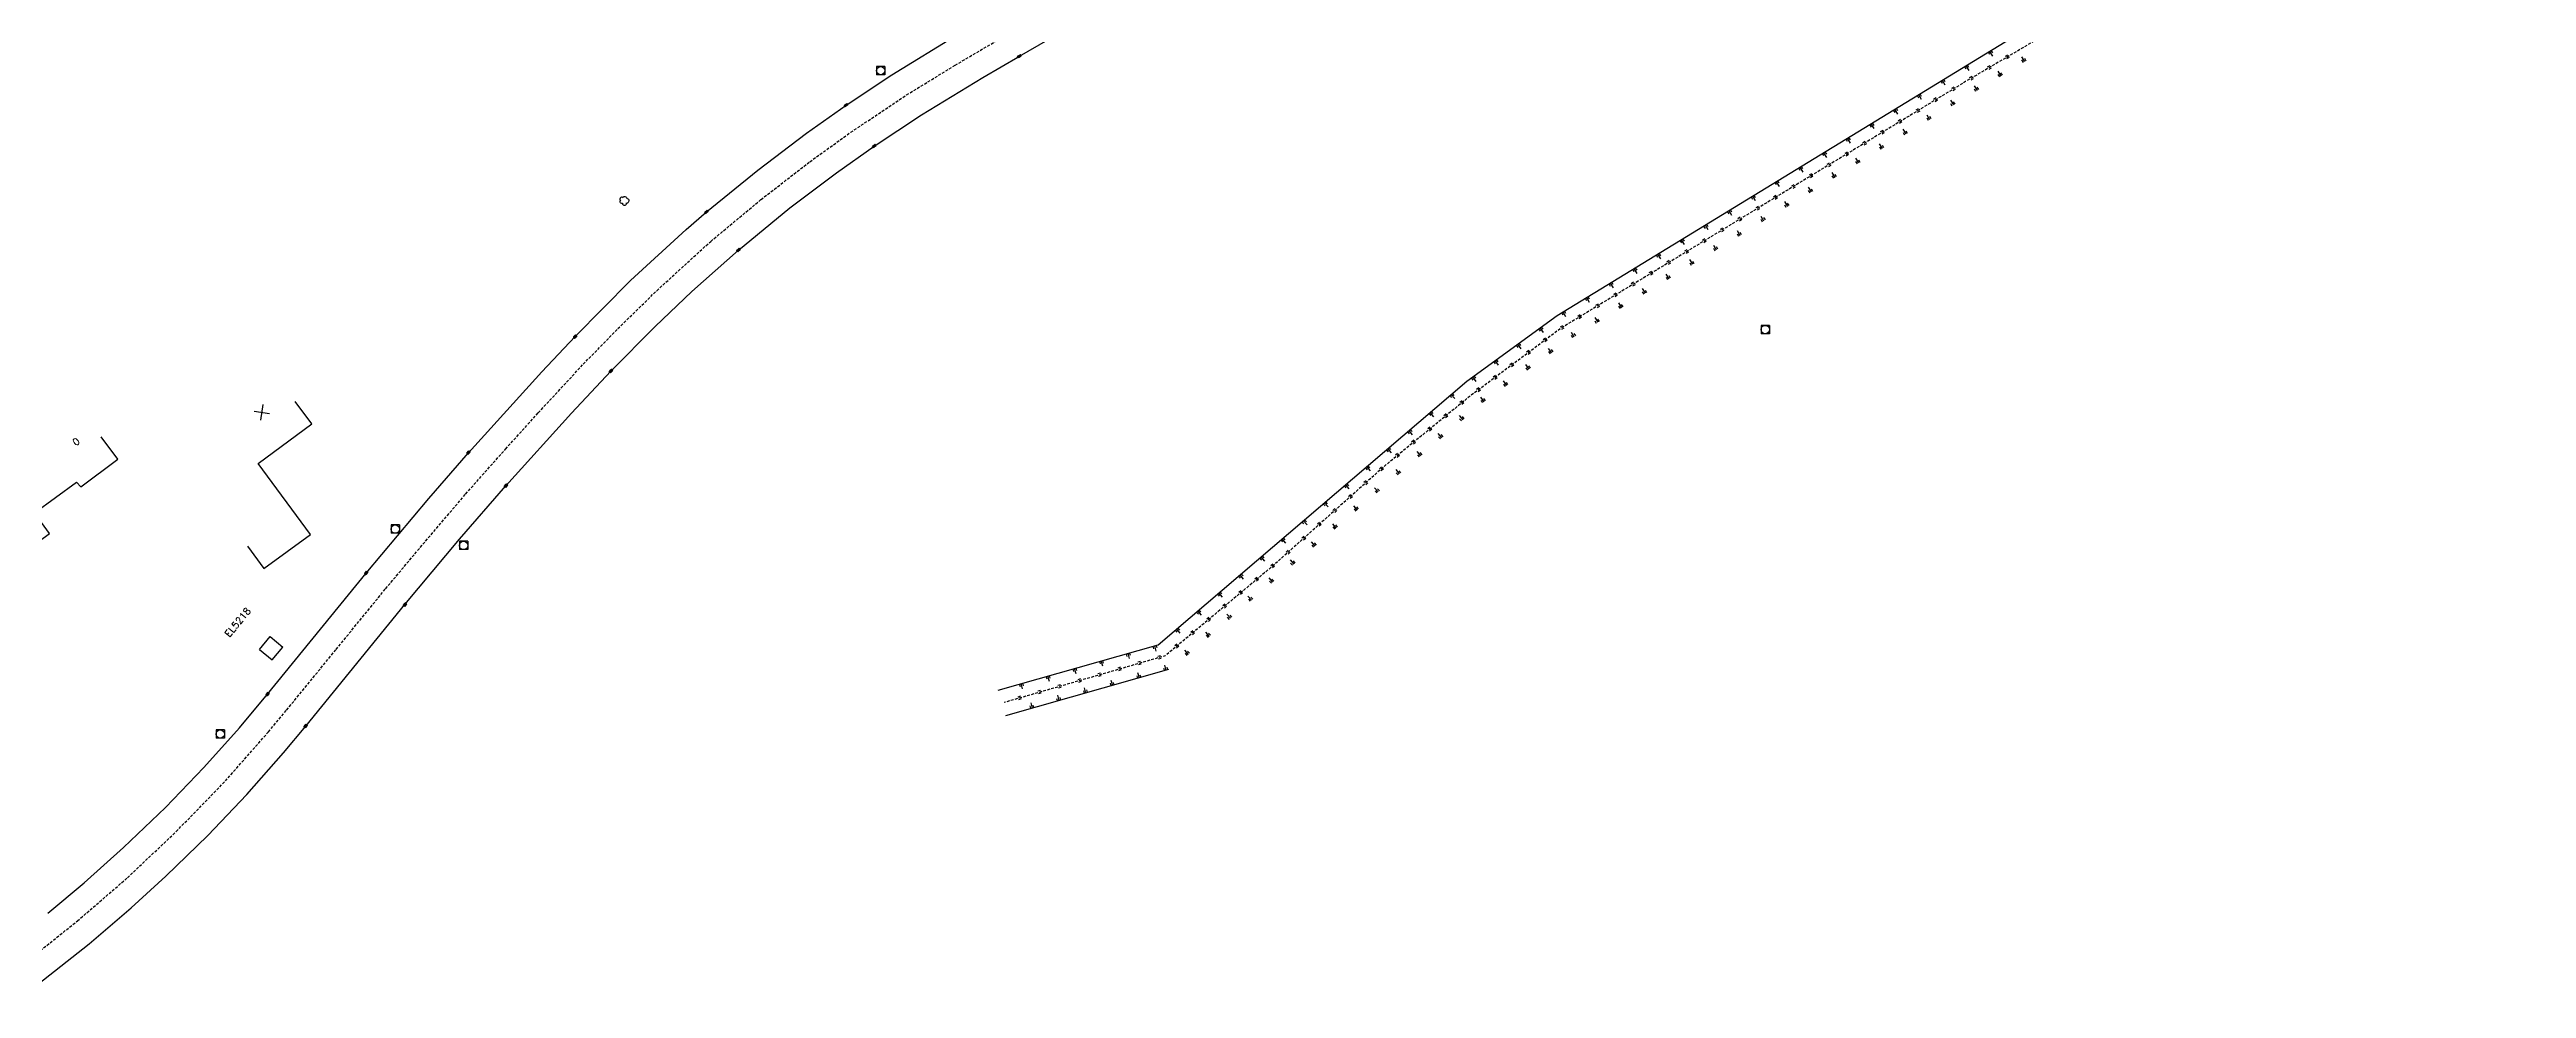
# Model space of a CAD drawing. Header units: millimetres. Extents: x 74999 to 76000, y 157000 to 158000.
# Drawn here: x 75554.3 to 76000, y 157129.5 to 157298.5 of the extents above; entities that cross this region are included whole.
import ezdxf
from ezdxf.enums import TextEntityAlignment as Align

# ---------------------------------------------------------------- set-up
doc = ezdxf.new("R2010")
doc.units = ezdxf.units.MM
doc.linetypes.add('DASHED', pattern=[0.75, 0.5, -0.25])
doc.layers.get('0').update_dxf_attribs({"linetype": 'CONTINUOUS'})
for name, color, linetype in [('w0001', 6, 'DASHED'), ('w0008', 7, 'CONTINUOUS'), ('W0100', 7, 'CONTINUOUS'), ('W0211', 2, 'CONTINUOUS'), ('W0220', 5, 'DASHED'), ('W0300', 7, 'CONTINUOUS'), ('w0400', 7, 'CONTINUOUS'), ('w0420', 7, 'CONTINUOUS'), ('w0984', 7, 'CONTINUOUS'), ('W0991', 7, 'CONTINUOUS')]:
    doc.layers.add(name, color=color, linetype=linetype)
doc.styles.get("Standard").update_dxf_attribs({"font": 'romans.shx', "width": 0.85})

# ---------------------------------------------------------------- blocks, each defined once
blk = doc.blocks.new('t220o')
at = {"color": 0, "linetype": 'Continuous'}
for p, q in [((-0.25, 0.25), (0.25, 0.25)), ((-0.25, -0.25), (0.25, -0.25))]:
    blk.add_line(p, q, dxfattribs=at)
blk = doc.blocks.new('T420')
for p, q in [((0.75, 0.75), (-0.75, 0.75)), ((-0.75, 0.75), (-0.75, -0.75)), ((0.75, 0.75), (0.75, -0.75)), ((0.75, -0.75), (-0.75, -0.75))]:
    blk.add_line(p, q)
blk.add_ellipse((0, 0), major_axis=(-0.53, 0.53), ratio=1, start_param=3.926991, end_param=10.210176)
blk = doc.blocks.new('T400')
for p, q in [((-0.15, 0.3), (0.15, 0.3)), ((-0.15, -0.25), (-0.15, 0.3)), ((-0.15, 0.15), (0.15, 0.15)), ((-0.15, 0), (0.15, 0)), ((0.15, 0.3), (0.15, -0.25)), ((-0.15, -0.15), (0.15, -0.15)), ((-0.15, -0.25), (-0.15, -0.3)), ((-0.15, -0.3), (0.15, -0.3)), ((0.15, -0.3), (0.15, -0.25))]:
    blk.add_line(p, q)
blk = doc.blocks.new('t991o')
at = {"color": 0, "linetype": 'Continuous'}
for p, q in [((-1, 1), (1, -1)), ((-1, -1), (1, 1))]:
    blk.add_line(p, q, dxfattribs=at)
blk = doc.blocks.new('T300')
for p, q in [((-0.8, 0.51), (-0.86, 0.34)), ((-0.86, 0.34), (-0.86, 0.17)), ((-0.86, 0.17), (-0.74, 0.06)), ((-0.69, 0.63), (-0.8, 0.51)), ((-0.8, -0.06), (-0.74, 0.06)), ((-0.74, 0.06), (-0.69, 0.11)), ((-0.57, 0.69), (-0.69, 0.63)), ((-0.46, 0.69), (-0.57, 0.69)), ((-0.29, 0.63), (-0.46, 0.69)), ((-0.29, 0.63), (-0.17, 0.74)), ((-0.23, 0.57), (-0.29, 0.63)), ((-0.17, 0.74), (-0.06, 0.8)), ((-0.06, 0.8), (0.06, 0.8)), ((0.06, 0.8), (0.23, 0.74)), ((0.23, 0.74), (0.34, 0.63)), ((0.34, 0.63), (0.4, 0.51)), ((0.46, 0.46), (0.34, 0.46)), ((0.4, 0.51), (0.4, 0.46)), ((0.57, 0.4), (0.46, 0.46)), ((0.57, 0.4), (0.69, 0.29)), ((0.69, 0.29), (0.74, 0.17)), ((0.74, 0.06), (0.69, -0.17)), ((0.74, 0.17), (0.74, 0.06)), ((-0.8, -0.17), (-0.8, -0.06)), ((-0.8, -0.23), (-0.8, -0.17)), ((-0.74, -0.34), (-0.8, -0.23)), ((-0.69, -0.4), (-0.74, -0.34)), ((-0.51, -0.46), (-0.69, -0.4)), ((-0.4, -0.46), (-0.51, -0.46)), ((-0.4, -0.46), (-0.34, -0.46)), ((-0.34, -0.46), (-0.34, -0.4)), ((-0.34, -0.51), (-0.34, -0.46)), ((-0.29, -0.63), (-0.34, -0.51)), ((-0.17, -0.74), (-0.29, -0.63)), ((-0.06, -0.8), (-0.17, -0.74)), ((0.06, -0.8), (-0.06, -0.8)), ((0.17, -0.74), (0.06, -0.8)), ((0.23, -0.69), (0.17, -0.74)), ((0.29, -0.46), (0.23, -0.46)), ((0.29, -0.63), (0.23, -0.69)), ((0.46, -0.4), (0.29, -0.46)), ((0.34, -0.51), (0.29, -0.63)), ((0.34, -0.51), (0.34, -0.46)), ((0.57, -0.34), (0.46, -0.4)), ((0.63, -0.29), (0.57, -0.34)), ((0.69, -0.17), (0.63, -0.29))]:
    blk.add_line(p, q)
blk = doc.blocks.new('t211o')
at = {"color": 0, "linetype": 'Continuous'}
for p, q in [((-0.29, 0.5), (-0.29, 0)), ((0, 1), (0, 0)), ((0.29, 0.5), (0.29, 0))]:
    blk.add_line(p, q, dxfattribs=at)

msp = doc.modelspace()

# ---------------------------------------------------------------- linework, layer by layer
at = {"layer": 'w0001'}
msp.add_lwpolyline([(75548.49, 157133.04), (75559.28, 157141.66), (75568.27, 157149.42), (75577.03, 157157.72), (75585.9, 157166.84), (75593.66, 157175.68), (75596.92, 157179.6), (75605.82, 157190.51), (75614.72, 157201.42), (75619.99, 157207.72), (75629.13, 157218.48), (75636.31, 157226.57), (75642.21, 157233.1), (75650.28, 157241.82), (75656.53, 157248.24), (75663.52, 157255.07), (75673.24, 157263.95), (75682.29, 157271.47), (75691.07, 157278.28), (75698.44, 157283.58), (75708.49, 157290.3), (75717.22, 157295.65), (75726.71, 157301.23)], dxfattribs=at)
at = {"layer": 'w0008'}
for points in [[(75551.21, 157129.49), (75561.36, 157137.54), (75568.97, 157144.01), (75575.18, 157149.71), (75582.73, 157157.01), (75589.78, 157164.41), (75596.37, 157171.92), (75600.35, 157176.71), (75618.2, 157198.57), (75628.03, 157210.36), (75636.39, 157219.96), (75648.19, 157233.03), (75655.28, 157240.59), (75663.23, 157248.64), (75669.83, 157254.95), (75678.22, 157262.38), (75687.49, 157269.98), (75695.85, 157276.29), (75702.68, 157281.1), (75711.17, 157286.71), (75722.19, 157293.46), (75728.8, 157297.27), (75756.26, 157313.18)], [(75553.93, 157143.05), (75560.46, 157148.52), (75567.56, 157154.84), (75575.11, 157162.09), (75582.02, 157169.26), (75588.42, 157176.4), (75593.49, 157182.48), (75611.24, 157204.26), (75622.49, 157217.69), (75629.63, 157225.91), (75642.82, 157240.44), (75648.83, 157246.83), (75658.79, 157256.88), (75668.83, 157266.1), (75672.46, 157269.24), (75681.73, 157276.76), (75690.47, 157283.42), (75697.6, 157288.47), (75705.82, 157293.9), (75717.77, 157301.22)]]:
    msp.add_lwpolyline(points, dxfattribs=at)
at = {"layer": 'W0100'}
for p, q in [((75592.06, 157190.51), (75593.97, 157192.82)), ((75593.97, 157192.82), (75596.24, 157190.93))]:
    msp.add_line(p, q, dxfattribs=at)
for points in [[(75589.86, 157209.08), (75592.83, 157205.06), (75601.2, 157211.22), (75591.81, 157223.98), (75601.44, 157231.1), (75598.47, 157235.12)], [(75541.66, 157208.3), (75544.62, 157204.27), (75554.26, 157211.38), (75551.54, 157215.1), (75559.12, 157220.63), (75559.86, 157219.79), (75566.53, 157224.73), (75563.56, 157228.75)], [(75592.06, 157190.51), (75594.33, 157188.61), (75596.24, 157190.93)]]:
    msp.add_lwpolyline(points, dxfattribs=at)
at = {"layer": 'W0211', "flags": 128}
for points in [[(75724.97, 157183.19), (75753.77, 157191.35), (75809.33, 157238.81), (75825.59, 157250.58), (75910.51, 157302.47), (75952.55, 157321.37), (75988.2, 157335.57), (75999.9, 157339.13), (75999.9, 157339.13), (75999.9, 157339.13), (76000, 157339.16)], [(75755.62, 157186.87), (75726.28, 157178.57)]]:
    msp.add_lwpolyline(points, dxfattribs=at)
at = {"layer": 'W0220', "flags": 128}
msp.add_lwpolyline([(76000, 157336.74), (75989.41, 157333.4), (75969.76, 157325.68), (75948.87, 157317.05), (75929.67, 157308.54), (75912.64, 157300.71), (75899.06, 157292.7), (75826.26, 157248.32), (75809.56, 157235.83), (75794.64, 157223.63), (75774.31, 157205.47), (75755, 157189.35), (75726.04, 157180.95)], dxfattribs=at)

# ---------------------------------------------------------------- block references
at = {"layer": 'W0211'}
for p, rotation in [((75903.43, 157298.14), 211.4226225187448), ((75909.66, 157296.31), 31.4211580100662), ((75894.89, 157292.92), 211.4226225187656), ((75899.16, 157295.53), 211.422622518842), ((75901.12, 157291.1), 31.42115801001196), ((75905.39, 157293.7), 31.42115801003816), ((75886.36, 157287.71), 211.4226225186437), ((75890.63, 157290.32), 211.4226225187048), ((75896.86, 157288.49), 31.42115800992486), ((75882.09, 157285.1), 211.4226225185823), ((75888.32, 157283.28), 31.42115801001277), ((75892.59, 157285.88), 31.42115800996891), ((75873.56, 157279.89), 211.4226225187638), ((75877.83, 157282.5), 211.4226225185208), ((75879.79, 157278.06), 31.42115801016391), ((75884.06, 157280.67), 31.4211580101205), ((75865.03, 157274.68), 211.4226225186405), ((75869.29, 157277.28), 211.4226225187023), ((75871.26, 157272.85), 31.42115800996325), ((75875.52, 157275.46), 31.4211580099196), ((75856.49, 157269.46), 211.4226225188237), ((75860.76, 157272.07), 211.4226225185786), ((75866.99, 157270.24), 31.42115801000672), ((75852.23, 157266.86), 211.4226225187618), ((75858.46, 157265.03), 31.42115801009318), ((75862.72, 157267.64), 31.42115801005002), ((75843.69, 157261.64), 211.4226225186373), ((75847.96, 157264.25), 211.4226225186997), ((75849.92, 157259.82), 31.42115800995771), ((75854.19, 157262.42), 31.42115801019933), ((75835.16, 157256.43), 211.4226225188913), ((75839.43, 157259.04), 211.4226225189533), ((75845.66, 157257.21), 31.42115801000076), ((75830.89, 157253.82), 211.4226225188289), ((75837.12, 157252), 31.42115801008646), ((75841.39, 157254.6), 31.42115801004369), ((75822.52, 157248.36), 215.9158574268005), ((75826.63, 157251.22), 211.4226225183853), ((75828.59, 157246.78), 31.42115801023398), ((75832.86, 157249.39), 31.42115801012905), ((75814.43, 157242.5), 215.9158574269302), ((75818.47, 157245.43), 215.9158574267237), ((75824.52, 157243.88), 35.88406836325539), ((75810.38, 157239.56), 215.9158574268542), ((75816.42, 157238.02), 35.88406836351446), ((75820.47, 157240.95), 35.88406836358113), ((75806.51, 157236.4), 220.503100787695), ((75812.37, 157235.09), 35.88406836344319), ((75798.91, 157229.9), 220.5031007877612), ((75802.71, 157233.15), 220.5031007874462), ((75804.76, 157228.59), 40.51321175578854), ((75808.56, 157231.84), 40.51321175571905), ((75795.1, 157226.66), 220.5031007877995), ((75800.96, 157225.35), 40.51321175592133), ((75787.5, 157220.16), 220.5031007875456), ((75791.3, 157223.41), 220.5031007874247), ((75797.16, 157222.1), 40.51321175574991), ((75783.7, 157216.91), 220.5031007873762), ((75789.56, 157215.6), 40.51321175591217), ((75793.36, 157218.85), 40.51321175570865), ((75779.9, 157213.67), 220.5031007874881), ((75785.76, 157212.35), 40.51321175587961), ((75772.29, 157207.17), 220.5031007877235), ((75776.1, 157210.42), 220.5031007873363), ((75781.95, 157209.11), 40.51321175610983), ((75768.49, 157203.92), 220.5031007877024), ((75774.35, 157202.61), 40.51321175621868), ((75778.15, 157205.86), 40.51321175560743), ((75764.69, 157200.68), 220.503100787425), ((75770.55, 157199.36), 40.51321175581054), ((75757.09, 157194.18), 220.503100787176), ((75760.89, 157197.43), 220.5031007874721), ((75762.95, 157192.86), 40.5132117559565), ((75766.75, 157196.11), 40.51321175615616), ((75748.34, 157189.81), 195.8163562867075), ((75753.15, 157191.18), 195.8163562863327), ((75759.15, 157189.62), 40.51321175602433), ((75733.91, 157185.72), 195.8163562867207), ((75738.72, 157187.09), 195.8163562867014), ((75743.53, 157188.45), 195.8163562867273), ((75745.53, 157184.01), 15.80783306914013), ((75750.34, 157185.38), 15.80783306928564), ((75755.15, 157186.74), 15.80783306911332), ((75729.1, 157184.36), 195.8163562865518), ((75731.09, 157179.93), 15.80783306916084), ((75735.9, 157181.29), 15.80783306931183), ((75740.71, 157182.65), 15.80783306899083)]:
    msp.add_blockref('t211o', p, dxfattribs=dict(at, rotation=rotation))
at = {"layer": 'W0220'}
for p, rotation in [((75906.54, 157297.11), 210.5212178440943), ((75896.86, 157291.36), 211.3678200488391), ((75900.08, 157293.3), 210.5212178440943), ((75903.31, 157295.21), 210.5212178440943), ((75890.46, 157287.46), 211.3678200488391), ((75893.66, 157289.41), 211.3678200488391), ((75884.06, 157283.56), 211.3678200488391), ((75887.26, 157285.51), 211.3678200488391), ((75877.65, 157279.65), 211.3678200488391), ((75880.86, 157281.6), 211.3678200488391), ((75868.05, 157273.8), 211.3678200488391), ((75871.25, 157275.75), 211.3678200488391), ((75874.45, 157277.7), 211.3678200488391), ((75861.64, 157269.89), 211.3678200488391), ((75864.85, 157271.84), 211.3678200488391), ((75855.24, 157265.99), 211.3678200488391), ((75858.44, 157267.94), 211.3678200488391), ((75845.63, 157260.13), 211.3678200488391), ((75848.84, 157262.08), 211.3678200488391), ((75852.04, 157264.04), 211.3678200488391), ((75839.23, 157256.23), 211.3678200488391), ((75842.43, 157258.18), 211.3678200488391), ((75832.83, 157252.32), 211.3678200488391), ((75836.03, 157254.28), 211.3678200488391), ((75826.42, 157248.42), 211.3678200488391), ((75829.62, 157250.37), 211.3678200488391), ((75820.41, 157243.94), 216.791603810702), ((75823.41, 157246.19), 216.791603810702), ((75814.4, 157239.45), 216.791603810702), ((75817.4, 157241.7), 216.791603810702), ((75808.43, 157234.91), 219.2667928659861), ((75811.4, 157237.21), 216.791603810702), ((75802.63, 157230.16), 219.2667928659861), ((75805.53, 157232.54), 219.2667928659861), ((75796.82, 157225.42), 219.2667928659861), ((75799.72, 157227.79), 219.2667928659861), ((75791.15, 157220.51), 221.7756363881511), ((75793.94, 157223.01), 221.7756363881511), ((75788.35, 157218.02), 221.7756363881511), ((75782.76, 157213.02), 221.7756363881511), ((75785.55, 157215.52), 221.7756363881511), ((75777.16, 157208.02), 221.7756363881511), ((75779.96, 157210.52), 221.7756363881511), ((75771.49, 157203.12), 219.8555105907203), ((75774.37, 157205.52), 221.7756363881511), ((75765.73, 157198.31), 219.8555105907203), ((75768.61, 157200.72), 219.8555105907203), ((75759.97, 157193.51), 219.8555105907203), ((75762.85, 157195.91), 219.8555105907203), ((75754.02, 157189.07), 196.1736613435019), ((75757.1, 157191.1), 219.8555105907203), ((75739.61, 157184.89), 196.1736613435019), ((75743.22, 157185.94), 196.1736613435019), ((75746.82, 157186.98), 196.1736613435019), ((75750.42, 157188.03), 196.1736613435019), ((75728.81, 157181.76), 196.1736613435019), ((75732.41, 157182.8), 196.1736613435019), ((75736.01, 157183.85), 196.1736613435019)]:
    msp.add_blockref('t220o', p, dxfattribs=dict(at, rotation=rotation))
at = {"layer": 'W0300'}
msp.add_blockref('T300', (75657.74, 157271.22), dxfattribs=at)
at = {"layer": 'w0400'}
for p, rotation in [((75728.8, 157297.27), 119.9679954259137), ((75697.6, 157288.47), 305.3121024580977), ((75702.68, 157281.1), 125.1706395665174), ((75672.46, 157269.24), 310.8925677479747), ((75678.22, 157262.38), 131.5048076473464), ((75648.83, 157246.83), 316.797842224361), ((75655.28, 157240.59), 136.8605054049088), ((75629.63, 157225.91), 318.9965941710317), ((75636.39, 157219.96), 138.9156499059651), ((75611.24, 157204.26), 320.8155865588832), ((75618.2, 157198.57), 140.7528308448382), ((75593.49, 157182.48), 320.1821651979908), ((75600.35, 157176.71), 140.2905578038292)]:
    msp.add_blockref('T400', p, dxfattribs=dict(at, rotation=rotation))
at = {"layer": 'w0420'}
for p in [(75703.82, 157294.67), (75863.01, 157248.07), (75616.46, 157212.17), (75628.76, 157209.23), (75584.96, 157175.28)]:
    msp.add_blockref('T420', p, dxfattribs=at)
at = {"layer": 'W0991', "rotation": 36.49097934627713}
msp.add_blockref('t991o', (75592.46, 157233.17), dxfattribs=at)

# ---------------------------------------------------------------- texts
at = {"layer": 'w0984'}
msp.add_text('EL5218', height=1.25, rotation=50.4672, dxfattribs=at).set_placement((75588.11, 157195.39), align=Align.MIDDLE)
at = {"layer": 'W0991'}
msp.add_text('0', height=1.25, rotation=36.5279, dxfattribs=at).set_placement((75559.03, 157227.89), align=Align.MIDDLE)

doc.saveas('drawing.dxf')
